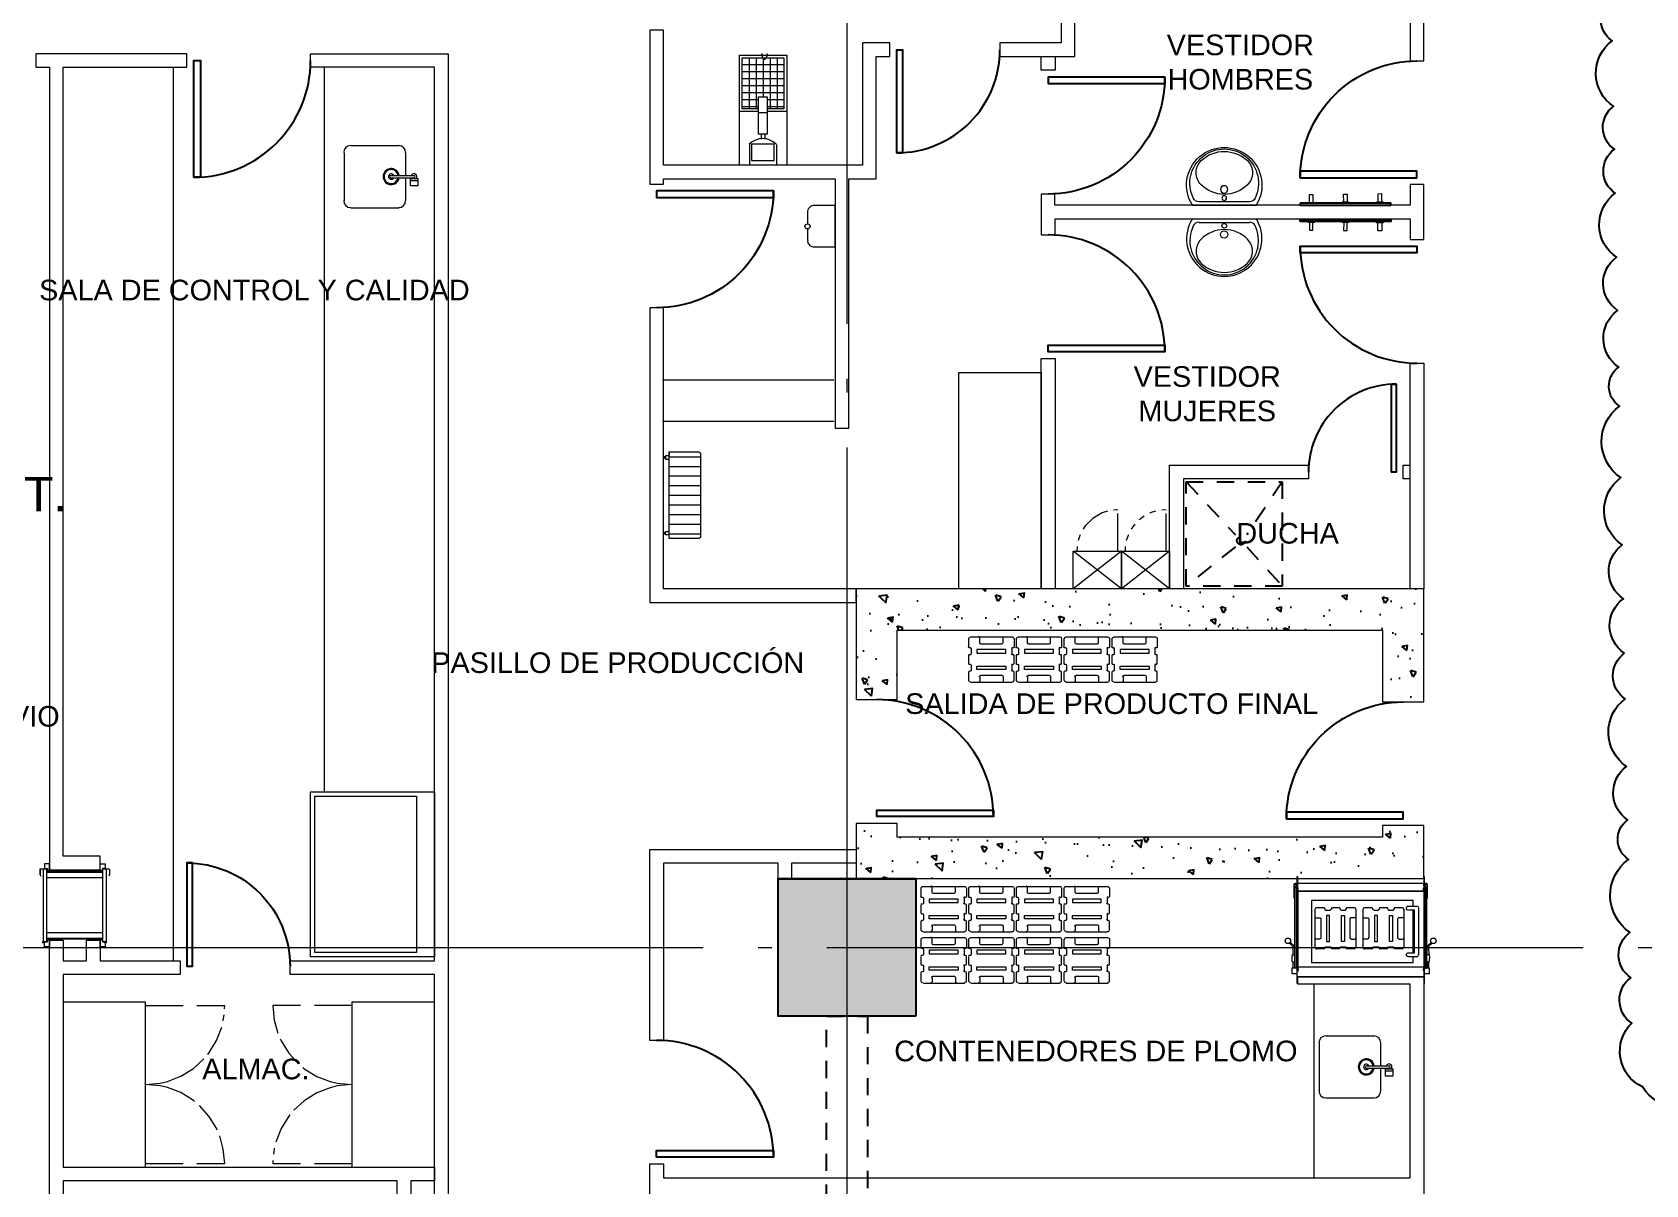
# Model space of a CAD drawing. Header units: metres. Extents: x -22 to 564, y 0 to 143.
# Drawn here: x 7.7 to 19.43, y 39.15 to 47.53 of the extents above; entities that cross this region are included whole.
import ezdxf
from ezdxf.xclip import XClip

# ---------------------------------------------------------------- set-up
doc = ezdxf.new("R2010")
doc.units = ezdxf.units.M
doc.header["$XCLIPFRAME"] = 2
for name, pattern in [('EJES630', [6.3, 5.5, -0.4, 0, -0.4]), ('XREF PB NEURO-ONCOLOGIA$0$HIDDEN2', [0.1875, 0.125, -0.0625]), ('XREF RADIOFARMACIA$0$CONJUNTO TLAHUAC$0$HIDDEN2', [0.1875, 0.125, -0.0625]), ('XREF RADIOFARMACIA$0$PDF_IMPORT', [1, 0.8, -0.2])]:
    doc.linetypes.add(name, pattern=pattern)
for name, color, linetype, lineweight in [('EJES', 11, 'EJES630', 0), ('XREF RADIOFARMACIA$0$Bunker', 6, 'Continuous', 18), ('XREF RADIOFARMACIA$0$MUROS DE TABLAROCA', 150, 'Continuous', 13)]:
    doc.layers.add(name, color=color, linetype=linetype, lineweight=lineweight)
for name, color, linetype in [('NIVELES', 9, 'Continuous'), ('TEXTO', 7, 'Continuous'), ('XREF  PB CONJ$0$PARQUE', 251, 'Continuous'), ('XREF PB NEURO-ONCOLOGIA$0$-CG-M-WALL', 7, 'Continuous'), ('XREF PB NEURO-ONCOLOGIA$0$COLUMNAS', 6, 'Continuous'), ('XREF PB NEURO-ONCOLOGIA$0$CONTRAVENTEOS', 6, 'XREF PB NEURO-ONCOLOGIA$0$HIDDEN2'), ('XREF RADIOFARMACIA$0$-CG-M-WALL', 7, 'Continuous'), ('XREF RADIOFARMACIA$0$CANCELES', 1, 'Continuous'), ('XREF RADIOFARMACIA$0$COLUMNAS', 6, 'Continuous'), ('XREF RADIOFARMACIA$0$MOBILIARIO', 161, 'Continuous'), ('XREF RADIOFARMACIA$0$Mobiliario Fijo', 40, 'Continuous'), ('XREF RADIOFARMACIA$0$NOVIDESA', 11, 'Continuous'), ('XREF RADIOFARMACIA$0$PROYECCIÓN', 8, 'XREF RADIOFARMACIA$0$CONJUNTO TLAHUAC$0$HIDDEN2'), ('XREF RADIOFARMACIA$0$PUERTAS', 253, 'Continuous')]:
    doc.layers.add(name, color=color, linetype=linetype)
doc.layers.get('Defpoints').off()
doc.styles.add('100 LOCALES 25', font='arial.ttf', dxfattribs={"height": 0.25})
doc.styles.add('NIVELES', font='arial.ttf', dxfattribs={"height": 0.25})
pattern_1 = [(50, (-2551.04923, -1720.762), (0.455461672, -0.039847714), [0.047625, -0.523875]), (355, (-2551.04923, -1720.762), (-0.088108554, 0.47764211), [0.0381, -0.41910146]), (100.451445, (-2551.01127, -1720.76533), (0.36735312, 0.43779438), [0.04047502, -0.44522561]), (46.1842, (-2551.0492, -1720.635), (0.6776976, -0.10510582), [0.0714375, -0.7858125]), (96.635558, (-2550.99275, -1720.6438), (0.59351034, 0.61856531), [0.06071256, -0.66783902]), (351.18415, (-2551.0492, -1720.635), (0.59351034, 0.61856531), [0.05714992, -0.62864933]), (21, (-2550.98573, -1720.66676), (0.37903598, -0.255662995), [0.047625, -0.523875]), (326, (-2550.98573, -1720.66676), (0.15450507, 0.460469915), [0.0381, -0.4191]), (71.451445, (-2550.95414, -1720.68807), (0.53354105, 0.20480692), [0.04047502, -0.445224844]), (37.5, (-2551.04923, -1720.76201), (0.007721508, 0.211387597), [0, -0.41402, 0, -0.42545, 0, -0.4206875]), (7.5, (-2551.04923, -1720.762), (0.167049156, 0.250451437), [0, -0.24257, 0, -0.404495, 0, -0.1603375]), (327.5, (-2551.19083, -1720.76201), (0.338976488, -0.01432186), [0, -0.15875, 0, -0.4953, 0, -0.657225]), (317.5, (-2551.25433, -1720.762), (0.370322953, 0.063566228), [0, -0.206375, 0, -0.32893, 0, -0.466725])]

# ---------------------------------------------------------------- blocks, each defined once
blk = doc.blocks.new('XREF PB NEURO-ONCOLOGIA$0$C-1')
at = {"layer": 'XREF PB NEURO-ONCOLOGIA$0$-CG-M-WALL', "true_color": 0x636466}
h = blk.add_hatch(color=251, dxfattribs=at)
h.dxf.hatch_style = 1
h.paths.add_polyline_path([(-0.5, -0.5), (-0.5, 0.5), (0.5, 0.5), (0.5, -0.5)])
blk.add_lwpolyline([(-0.5, -0.5), (-0.5, 0.5), (0.5, 0.5), (0.5, -0.5)], close=True)
blk = doc.blocks.new('XREF PB NEURO-ONCOLOGIA')
at = {"layer": 'XREF PB NEURO-ONCOLOGIA$0$CONTRAVENTEOS', "color": 3, "elevation": 0}
blk.add_lwpolyline([(1.052, 32.026), (6.902, 32.026), (6.902, 31.726), (1.052, 31.726)], close=True, dxfattribs=at)
at = {"layer": 'XREF PB NEURO-ONCOLOGIA$0$COLUMNAS'}
blk.add_blockref('XREF PB NEURO-ONCOLOGIA$0$C-1', (7.402, 31.876, 0), dxfattribs=at)
blk = doc.blocks.new('XREF  PB CONJ')
at = {"layer": 'XREF  PB CONJ$0$PARQUE', "true_color": 0x136734}
h = blk.add_hatch(dxfattribs=at)
h.set_pattern_fill('CROSS', color=116, scale=0.02, angle=90)
edge = h.paths.add_edge_path()
edge.add_line((3.588, 104.606), (1.694, 104.368))
edge.add_line((1.694, 104.368), (2.478, 17.608))
edge.add_line((2.478, 17.608), (97.731, 17.934))
edge.add_arc((97.725, 19.237), 1.303, 270.2752, 363.1006)
edge.add_line((99.026, 19.307), (96.476, 19.308))
edge.add_line((96.476, 19.308), (96.602, 20.224))
edge.add_line((96.602, 20.224), (62.413, 20.224))
edge.add_arc((58.633, 24.654), 5.823, 229.5247, 310.4753, ccw=False)
edge.add_line((54.853, 20.224), (26.253, 20.219))
edge.add_line((26.253, 20.219), (4.284, 20.03))
edge.add_line((4.284, 20.03), (4.055, 46.691))
edge.add_line((4.055, 46.691), (2.388, 46.691))
edge.add_line((2.388, 46.691), (2.388, 54.803))
edge.add_line((2.388, 54.803), (3.985, 54.803))
edge.add_line((3.985, 54.803), (3.746, 82.668))
edge.add_line((3.746, 82.668), (3.618, 95.256))
edge.add_line((3.618, 95.256), (3.588, 104.606))
blk = doc.blocks.new('NPT')
h = blk.add_hatch(color=256)
h.paths.add_polyline_path([(0, 0.124), (0, 0), (0.124, 0, 0.414214)])
h.paths.add_polyline_path([(0, 0), (-0.124, 0, 0.414214), (0, -0.124)])
for p, q in [((0, -0.233), (0, 0.233)), ((-0.233, 0), (0.233, 0))]:
    blk.add_line(p, q)
blk.add_circle((0, 0), 0.124)
at = {"style": 'NIVELES'}
for p in [(0.278, 0.028), (0.278, -0.288)]:
    blk.add_attdef('NIVEL', p, '', height=0.25, dxfattribs=at)
blk = doc.blocks.new('XREF RADIOFARMACIA$0$T2')
at = {"lineweight": 5}
for points in [[(2541.629, 1736.298), (2541.629, 1736.333), (2541.665, 1736.333), (2541.665, 1736.313), (2541.68, 1736.313), (2541.68, 1736.298)], [(2542.153, 1736.366), (2542.19, 1736.366)], [(2542.197, 1736.313), (2542.183, 1736.313), (2542.183, 1736.298), (2542.233, 1736.298), (2542.233, 1736.333), (2542.197, 1736.333)], [(2541.629, 1735.928), (2541.68, 1735.928), (2541.68, 1735.913), (2541.665, 1735.913), (2541.665, 1735.893), (2541.629, 1735.893)], [(2542.183, 1735.913), (2542.183, 1735.928), (2542.233, 1735.928), (2542.233, 1735.893), (2542.197, 1735.893), (2542.197, 1735.913)]]:
    blk.add_lwpolyline(points, close=True, dxfattribs=at)
for points in [[(2541.655, 1736.333), (2541.66, 1736.333)], [(2542.193, 1736.343), (2541.667, 1736.343), (2541.667, 1736.316), (2542.193, 1736.316), (2542.193, 1736.364)], [(2542.152, 1736.366), (2542.143, 1736.361)], [(2541.685, 1735.911), (2541.685, 1736.316)], [(2541.692, 1736.316), (2541.692, 1735.911)], [(2541.732, 1736.316), (2541.732, 1735.911)], [(2542.132, 1736.316), (2542.132, 1735.911)], [(2542.172, 1736.316), (2542.172, 1735.911)], [(2542.178, 1735.911), (2542.178, 1736.316)], [(2542.152, 1735.86), (2542.143, 1735.866)], [(2542.19, 1735.86), (2542.153, 1735.86)]]:
    blk.add_lwpolyline(points, dxfattribs=at)
blk.add_lwpolyline([(2542.193, 1735.864, -0.414215), (2542.193, 1735.862), (2542.193, 1735.911), (2541.667, 1735.911), (2541.667, 1735.884), (2542.193, 1735.884)], format="xyb", dxfattribs=at)
for centre in [(2541.662, 1736.341), (2541.662, 1735.89)]:
    blk.add_circle(centre, 0.00619, dxfattribs=at)
for centre, start, end in [((2542.154, 1736.366), 89.9998, 119.9986), ((2542.191, 1736.366), 359.9999, 90.0001), ((2542.154, 1735.864), 240.0014, 270.0002)]:
    blk.add_arc(centre, 0.00206, start, end, dxfattribs=at)
blk = doc.blocks.new('XREF RADIOFARMACIA$0$TARJA')
at = {"lineweight": 5}
for points in [[(2537.49, 1730.386), (2537.49, 1730.036)], [(2537.89, 1730.435), (2537.539, 1730.435)], [(2537.94, 1730.036), (2537.94, 1730.386)], [(2537.539, 1729.986), (2537.706, 1729.986)], [(2537.706, 1730.091), (2537.706, 1729.925)], [(2537.724, 1730.091), (2537.724, 1729.925)], [(2537.724, 1729.986), (2537.89, 1729.986)], [(2537.684, 1729.899), (2537.684, 1729.953)]]:
    blk.add_lwpolyline(points, dxfattribs=at)
blk.add_lwpolyline([(2537.648, 1729.953), (2537.702, 1729.953), (2537.702, 1729.899), (2537.648, 1729.899)], close=True, dxfattribs=at)
for centre, radius, start, end in [((2537.541, 1730.388), 0.0502, 90, 180), ((2537.892, 1730.388), 0.0502, 0, 90), ((2537.716, 1730.093), 0.0585, 278.7506, 261.2494), ((2537.716, 1730.093), 0.0516, 280.0855, 259.9145), ((2537.716, 1730.093), 0.0199, 296.7462, 243.2538), ((2537.716, 1730.093), 0.00894, 0, 180), ((2537.541, 1730.038), 0.0502, 180, 270), ((2537.892, 1730.038), 0.0502, 270, 360), ((2537.716, 1729.927), 0.0213, 115.543, 129.7924), ((2537.716, 1729.927), 0.0213, 230.2076, 64.4568), ((2537.716, 1729.927), 0.00894, 180, 360)]:
    blk.add_arc(centre, radius, start, end, dxfattribs=at)
blk = doc.blocks.new('XREF RADIOFARMACIA$0$CAMPANA DE EXTRACCION')
at = {"lineweight": 5}
for points in [[(2532.042, 1730.679), (2533.242, 1730.679), (2533.242, 1729.779), (2532.042, 1729.779)], [(2533.211, 1730.649), (2533.211, 1729.91), (2532.074, 1729.91), (2532.074, 1730.649)]]:
    blk.add_lwpolyline(points, close=True, dxfattribs=at)
blk = doc.blocks.new('XREF RADIOFARMACIA$0$SOLVENTES')
at = {"linetype": 'XREF RADIOFARMACIA$0$PDF_IMPORT', "lineweight": 5, "ltscale": 0.34116}
for points in [[(2530.537, 1730.379), (2530.537, 1730.954)], [(2531.687, 1730.379), (2531.687, 1730.954), (2531.581, 1730.944), (2531.486, 1730.918)]]:
    blk.add_lwpolyline(points, dxfattribs=at)
at = {"lineweight": 5}
for points in [[(2530.561, 1730.953), (2530.537, 1730.954)], [(2530.65, 1730.943), (2530.643, 1730.944), (2530.606, 1730.95)]]:
    blk.add_lwpolyline(points, dxfattribs=at)
at = {"linetype": 'XREF RADIOFARMACIA$0$PDF_IMPORT', "lineweight": 5, "ltscale": 0.336745}
blk.add_lwpolyline([(2530.892, 1730.83), (2530.884, 1730.838), (2530.793, 1730.894), (2530.694, 1730.932)], dxfattribs=at)
at = {"linetype": 'XREF RADIOFARMACIA$0$PDF_IMPORT', "lineweight": 5, "ltscale": 0.336269}
for points in [[(2531.445, 1730.9), (2531.43, 1730.894), (2531.341, 1730.838), (2531.265, 1730.77)], [(2531.236, 1730.735), (2531.228, 1730.726), (2531.171, 1730.635), (2531.134, 1730.537), (2531.122, 1730.485), (2531.112, 1730.379), (2531.103, 1730.485), (2531.09, 1730.537), (2531.052, 1730.635), (2530.995, 1730.726), (2530.926, 1730.801)]]:
    blk.add_lwpolyline(points, dxfattribs=at)
at = {"lineweight": 5}
blk.add_lwpolyline([(2530.512, 1729.779), (2531.712, 1729.779), (2531.712, 1730.379), (2530.512, 1730.379)], close=True, dxfattribs=at)
blk = doc.blocks.new('XREF RADIOFARMACIA$0$CONTENEDOR 1')
at = {"lineweight": 5}
for points in [[(2531.853, 1726.225, -0.414214), (2531.866, 1726.238), (2531.925, 1726.238)], [(2531.984, 1726.229, -0.414213), (2531.976, 1726.222), (2531.938, 1726.222, -0.414213), (2531.932, 1726.227), (2531.932, 1726.233, 0.414213), (2531.926, 1726.241)], [(2531.988, 1726.241, 0.414213), (2531.982, 1726.233), (2531.982, 1726.227)], [(2532.103, 1726.229, -0.414213), (2532.096, 1726.222), (2532.057, 1726.222, -0.414213), (2532.052, 1726.227), (2532.052, 1726.233, 0.414213), (2532.046, 1726.241)], [(2532.101, 1726.227), (2532.101, 1726.233, -0.414213), (2532.108, 1726.241)], [(2532.107, 1726.238), (2532.166, 1726.238, -0.414214), (2532.181, 1726.223), (2532.181, 1725.923, -0.414214), (2532.166, 1725.909), (2532.107, 1725.909, -0.414213), (2532.101, 1725.915), (2532.101, 1725.92)], [(2531.892, 1726.161, -0.414214), (2531.902, 1726.149), (2531.902, 1725.999, -0.414214), (2531.891, 1725.989), (2531.858, 1725.989, 0.414213), (2531.853, 1725.984)], [(2532.142, 1726.161, 0.414214), (2532.132, 1726.149), (2532.132, 1725.999, 0.414214), (2532.141, 1725.989), (2532.176, 1725.989, -0.414213), (2532.183, 1725.984)], [(2531.853, 1725.925, 0.414214), (2531.866, 1725.909), (2531.925, 1725.909, 0.414213), (2531.932, 1725.915), (2531.932, 1725.92, -0.414213), (2531.939, 1725.928)], [(2531.982, 1725.92), (2531.982, 1725.917, 0.414213), (2531.987, 1725.909), (2532.045, 1725.909, 0.414213), (2532.052, 1725.915), (2532.052, 1725.92, -0.414213), (2532.059, 1725.928)]]:
    blk.add_lwpolyline(points, format="xyb", dxfattribs=at)
for points in [[(2531.987, 1726.238), (2532.045, 1726.238)], [(2531.851, 1726.223), (2531.851, 1725.923)], [(2531.891, 1726.158), (2531.858, 1726.158)], [(2532.141, 1726.158), (2532.176, 1726.158)], [(2531.976, 1725.926), (2531.938, 1725.926)], [(2532.096, 1725.926), (2532.057, 1725.926)]]:
    blk.add_lwpolyline(points, dxfattribs=at)
for points in [[(2531.944, 1726.179), (2531.969, 1726.179), (2531.969, 1725.969), (2531.944, 1725.969)], [(2532.089, 1726.179), (2532.064, 1726.179), (2532.064, 1725.969), (2532.089, 1725.969)]]:
    blk.add_lwpolyline(points, close=True, dxfattribs=at)
for centre, start, end in [((2531.859, 1726.167), 180, 270), ((2532.177, 1726.167), 270, 360), ((2531.977, 1725.922), 0, 90), ((2532.097, 1725.922), 0, 90)]:
    blk.add_arc(centre, 0.00619, start, end, dxfattribs=at)
blk = doc.blocks.new('XREF RADIOFARMACIA$0$CONTENEDOR 2')
at = {"lineweight": 5}
for points in [[(2531.958, 1723.503), (2531.958, 1723.541), (2531.921, 1723.541), (2531.921, 1723.503)], [(2532.005, 1723.534), (2531.958, 1723.534)], [(2532.123, 1723.528), (2532.147, 1723.552)], [(2531.896, 1723.501), (2531.847, 1723.501), (2531.847, 1723.503), (2531.979, 1723.503), (2531.979, 1723.501), (2531.943, 1723.501), (2531.943, 1723.498)], [(2531.943, 1723.501), (2531.979, 1723.501), (2531.932, 1723.501), (2531.932, 1723.502)], [(2531.954, 1723.496), (2531.943, 1723.496), (2531.943, 1723.498), (2531.943, 1723.496), (2531.962, 1723.496)], [(2532.005, 1723.523), (2531.958, 1723.523)], [(2532.572, 1723.502), (2532.572, 1723.502)], [(2532.576, 1723.516), (2532.576, 1723.503)], [(2532.411, 1722.659), (2532.451, 1722.659), (2532.451, 1723.399), (2532.001, 1723.399), (2532.001, 1722.659), (2532.041, 1722.659)], [(2532.099, 1723.305), (2532.099, 1723.359)], [(2532.108, 1723.3), (2532.104, 1723.3)], [(2532.17, 1723.337), (2532.17, 1723.367)], [(2532.18, 1723.327), (2532.316, 1723.327)], [(2532.382, 1723.296), (2532.382, 1723.26)], [(2532.387, 1723.3), (2532.393, 1723.3)], [(2532.099, 1723.197), (2532.099, 1723.249)], [(2532.382, 1723.186), (2532.382, 1723.151)], [(2532.099, 1723.087), (2532.099, 1723.14)], [(2532.112, 1723.073), (2532.385, 1723.073)], [(2532.17, 1723.11), (2532.17, 1723.078)], [(2532.18, 1723.118), (2532.316, 1723.118)], [(2532.099, 1722.957), (2532.099, 1723.011)], [(2532.17, 1722.989), (2532.17, 1723.019)], [(2532.18, 1722.979), (2532.316, 1722.979)], [(2532.382, 1722.946), (2532.382, 1722.912)], [(2532.099, 1722.849), (2532.099, 1722.901)], [(2532.382, 1722.838), (2532.382, 1722.803)], [(2532.099, 1722.738), (2532.099, 1722.792)], [(2532.112, 1722.725), (2532.385, 1722.725)], [(2532.17, 1722.762), (2532.17, 1722.73)], [(2532.18, 1722.77), (2532.316, 1722.77)], [(2532.041, 1722.634), (2532.041, 1722.693)], [(2532.396, 1722.619), (2532.056, 1722.619)], [(2532.071, 1722.659), (2532.381, 1722.659)], [(2531.921, 1722.578), (2531.921, 1722.54), (2531.958, 1722.54), (2531.958, 1722.578)], [(2532.005, 1722.557), (2531.958, 1722.557)], [(2531.98, 1722.582), (2531.98, 1722.578), (2532.517, 1722.578), (2532.627, 1722.578), (2532.627, 1722.58), (2532.528, 1722.58)], [(2532.005, 1722.56), (2532.005, 1722.546)], [(2532.542, 1722.578), (2532.528, 1722.578), (2532.528, 1722.58), (2532.542, 1722.58), (2532.542, 1722.582), (2532.524, 1722.582), (2532.524, 1722.578)], [(2532.528, 1722.578), (2532.528, 1722.58), (2532.535, 1722.58)], [(2532.576, 1722.564), (2532.576, 1722.578), (2532.572, 1722.578)]]:
    blk.add_lwpolyline(points, dxfattribs=at)
for points in [[(2532.056, 1723.536, 0.414132), (2532.05, 1723.541), (2532.011, 1723.541, 0.414132), (2532.005, 1723.535), (2532.005, 1723.52)], [(2532.14, 1723.558), (2532.118, 1723.537, -0.198843), (2532.11, 1723.534), (2532.055, 1723.535), (2532.055, 1723.52)], [(2532.124, 1723.53, -0.198957), (2532.11, 1723.523), (2532.055, 1723.523)], [(2532.523, 1722.583, -0.414132), (2532.52, 1722.587), (2532.518, 1723.494), (2532.52, 1722.588, 0.414258), (2532.522, 1722.583), (2532.543, 1722.583), (2532.543, 1722.582), (2532.522, 1722.582), (2531.917, 1722.58), (2531.917, 1722.582), (2531.9, 1722.582, -0.414062), (2531.896, 1722.583), (2531.898, 1723.498), (2531.898, 1722.583, 0.414258), (2531.9, 1722.58)], [(2531.903, 1723.503, 0.414132), (2531.899, 1723.499, -0.414258), (2531.902, 1723.502), (2531.979, 1723.502)], [(2531.963, 1723.499, -0.414132), (2531.967, 1723.494, 0.414258), (2531.962, 1723.498), (2531.943, 1723.498), (2531.961, 1723.498)], [(2531.963, 1722.583, 0.414132), (2531.967, 1722.587), (2531.968, 1723.494), (2531.968, 1722.587, -0.414258), (2531.962, 1722.583), (2531.943, 1722.583), (2531.943, 1722.582), (2531.943, 1722.583), (2531.954, 1722.583)], [(2532.523, 1723.499, 0.414132), (2532.52, 1723.494, -0.414258), (2532.522, 1723.496), (2532.543, 1723.496), (2532.543, 1723.498), (2532.522, 1723.498), (2531.98, 1723.498), (2531.98, 1723.503), (2532.627, 1723.503), (2532.627, 1723.501), (2532.577, 1723.501)], [(2532.056, 1723.511, -0.414132), (2532.05, 1723.505), (2532.011, 1723.505, -0.414132), (2532.006, 1723.511)], [(2532.466, 1723.521, -0.414132), (2532.47, 1723.525), (2532.568, 1723.525, -0.999999), (2532.568, 1723.507), (2532.564, 1723.507, -0.19881), (2532.557, 1723.51), (2532.548, 1723.519), (2532.547, 1723.503)], [(2532.466, 1723.511, 0.414132), (2532.47, 1723.505), (2532.51, 1723.505, 0.414132), (2532.515, 1723.511)], [(2532.575, 1723.501), (2532.528, 1723.501), (2532.528, 1723.503), (2532.528, 1723.501), (2532.572, 1723.501, -0.414258), (2532.577, 1723.498), (2532.576, 1722.583), (2532.576, 1723.498, 0.414132), (2532.572, 1723.502), (2532.528, 1723.501), (2532.542, 1723.501), (2532.542, 1723.498), (2532.524, 1723.498), (2532.524, 1723.503)], [(2532.544, 1723.52), (2532.546, 1723.519, -0.198952), (2532.548, 1723.518)], [(2532.394, 1723.302, 0.414214), (2532.398, 1723.305), (2532.398, 1723.359, 0.414214), (2532.385, 1723.373), (2532.112, 1723.373, 0.414214), (2532.1, 1723.36)], [(2532.109, 1723.302, -0.414214), (2532.114, 1723.296), (2532.114, 1723.26, -0.414214), (2532.109, 1723.257)], [(2532.326, 1723.367), (2532.326, 1723.337, -0.414213), (2532.317, 1723.33)], [(2532.108, 1723.254), (2532.104, 1723.254, 0.414214), (2532.1, 1723.25)], [(2532.104, 1723.191), (2532.109, 1723.192, -0.414214), (2532.114, 1723.186), (2532.114, 1723.151, -0.414214), (2532.109, 1723.148)], [(2532.393, 1723.191), (2532.387, 1723.191, 0.414214), (2532.384, 1723.187)], [(2532.394, 1723.193, 0.414214), (2532.398, 1723.197), (2532.398, 1723.249, 0.414214), (2532.393, 1723.254), (2532.387, 1723.254)], [(2532.1, 1723.142, -0.414214), (2532.104, 1723.146), (2532.108, 1723.146)], [(2532.326, 1723.078), (2532.326, 1723.11, 0.414214), (2532.317, 1723.12)], [(2532.386, 1723.075, 0.414214), (2532.398, 1723.087), (2532.398, 1723.14, 0.414214), (2532.393, 1723.146), (2532.387, 1723.146)], [(2532.394, 1722.954, 0.414214), (2532.398, 1722.957), (2532.398, 1723.011, 0.414214), (2532.385, 1723.025), (2532.112, 1723.025, 0.414214), (2532.1, 1723.012)], [(2532.104, 1722.952), (2532.109, 1722.953, -0.414214), (2532.114, 1722.946), (2532.114, 1722.912, -0.414214), (2532.109, 1722.909)], [(2532.326, 1723.019), (2532.326, 1722.989, -0.414213), (2532.317, 1722.981)], [(2532.384, 1722.948, -0.414214), (2532.387, 1722.952), (2532.393, 1722.952)], [(2532.108, 1722.906), (2532.104, 1722.906, 0.414214), (2532.1, 1722.902)], [(2532.104, 1722.843), (2532.109, 1722.844, -0.414214), (2532.114, 1722.838), (2532.114, 1722.803, -0.414214), (2532.109, 1722.8)], [(2532.393, 1722.843), (2532.387, 1722.843, 0.414214), (2532.384, 1722.839)], [(2532.394, 1722.845, 0.414214), (2532.398, 1722.849), (2532.398, 1722.901, 0.414214), (2532.393, 1722.906), (2532.387, 1722.906)], [(2532.043, 1722.695, -1), (2532.071, 1722.693), (2532.071, 1722.649), (2532.381, 1722.649), (2532.381, 1722.693)], [(2532.1, 1722.794, -0.414214), (2532.104, 1722.798), (2532.108, 1722.798)], [(2532.326, 1722.73), (2532.326, 1722.762, 0.414214), (2532.317, 1722.772)], [(2532.382, 1722.695, -1), (2532.411, 1722.693), (2532.411, 1722.634, -0.414214), (2532.397, 1722.621)], [(2532.386, 1722.727, 0.414214), (2532.398, 1722.738), (2532.398, 1722.792, 0.414214), (2532.393, 1722.798), (2532.387, 1722.798)], [(2532.056, 1722.547, -0.414132), (2532.05, 1722.54), (2532.011, 1722.542, -0.414132), (2532.005, 1722.547), (2531.958, 1722.547)], [(2532.056, 1722.571, 0.414132), (2532.05, 1722.575), (2532.011, 1722.575, 0.414132), (2532.006, 1722.571)], [(2532.14, 1722.521), (2532.118, 1722.546, 0.198843), (2532.11, 1722.547), (2532.055, 1722.546), (2532.055, 1722.56)], [(2532.055, 1722.557), (2532.11, 1722.558, -0.198957), (2532.123, 1722.551), (2532.147, 1722.528)], [(2532.547, 1722.578), (2532.548, 1722.562), (2532.557, 1722.571, -0.19881), (2532.564, 1722.573), (2532.568, 1722.573, -0.999999), (2532.568, 1722.556), (2532.47, 1722.556, -0.414132), (2532.466, 1722.56)], [(2532.466, 1722.571, -0.414132), (2532.47, 1722.575), (2532.51, 1722.575, -0.414132), (2532.515, 1722.571)], [(2532.557, 1722.58), (2532.557, 1722.582), (2532.575, 1722.582, 0.414258), (2532.579, 1722.584, -0.414062), (2532.575, 1722.582)]]:
    blk.add_lwpolyline(points, format="xyb", dxfattribs=at)
for points in [[(2532.546, 1723.519), (2532.546, 1723.512), (2532.544, 1723.51), (2531.961, 1723.51), (2531.96, 1723.512), (2531.96, 1723.519), (2531.961, 1723.52), (2532.544, 1723.52)], [(2532.152, 1723.289), (2532.152, 1723.267), (2532.343, 1723.267), (2532.343, 1723.289)], [(2532.152, 1723.158), (2532.152, 1723.18), (2532.343, 1723.18), (2532.343, 1723.158)], [(2532.152, 1722.941), (2532.152, 1722.919), (2532.343, 1722.919), (2532.343, 1722.941)], [(2532.152, 1722.809), (2532.152, 1722.832), (2532.343, 1722.832), (2532.343, 1722.809)], [(2531.847, 1722.58), (2531.979, 1722.58), (2531.979, 1722.578), (2531.979, 1722.58), (2531.979, 1722.578), (2531.847, 1722.578)], [(2532.546, 1722.561), (2532.546, 1722.569), (2532.544, 1722.571), (2531.961, 1722.571), (2531.96, 1722.569), (2531.96, 1722.561), (2531.961, 1722.56), (2532.544, 1722.56)]]:
    blk.add_lwpolyline(points, close=True, dxfattribs=at)
for centre, radius in [((2532.158, 1723.57), 0.0199), ((2532.568, 1723.516), 0.00344), ((2532.158, 1722.512), 0.0199), ((2532.568, 1722.564), 0.00344)]:
    blk.add_circle(centre, radius, dxfattribs=at)
for centre, radius, start, end in [((2532.105, 1723.307), 0.00481, 179.9999, 270.0001), ((2532.167, 1723.369), 0.00481, 359.9999, 90.0001), ((2532.181, 1723.338), 0.00894, 180, 270), ((2532.332, 1723.369), 0.00481, 89.9999, 180.0001), ((2532.389, 1723.297), 0.00481, 89.9999, 180.0001), ((2532.105, 1723.198), 0.00481, 179.9999, 270.0001), ((2532.389, 1723.261), 0.00481, 179.9999, 270.0001), ((2532.114, 1723.088), 0.0131, 180, 270), ((2532.167, 1723.08), 0.00481, 269.9999, 0.0001), ((2532.181, 1723.111), 0.00894, 90, 180), ((2532.332, 1723.08), 0.00481, 179.9999, 270.0001), ((2532.389, 1723.153), 0.00481, 179.9999, 270.0001), ((2532.105, 1722.959), 0.00481, 179.9999, 270.0001), ((2532.167, 1723.021), 0.00481, 359.9999, 90.0001), ((2532.181, 1722.99), 0.00894, 180, 270), ((2532.332, 1723.021), 0.00481, 89.9999, 180.0001), ((2532.105, 1722.85), 0.00481, 179.9999, 270.0001), ((2532.389, 1722.913), 0.00481, 179.9999, 270.0001), ((2532.114, 1722.74), 0.0131, 180, 270), ((2532.167, 1722.732), 0.00481, 269.9999, 0.0001), ((2532.181, 1722.763), 0.00894, 90, 180), ((2532.332, 1722.732), 0.00481, 179.9999, 270.0001), ((2532.389, 1722.805), 0.00481, 179.9999, 270.0001), ((2532.057, 1722.635), 0.0144, 180.0824, 269.7913), ((2532.545, 1722.566), 0.00481, 270.003, 315.0118)]:
    blk.add_arc(centre, radius, start, end, dxfattribs=at)
blk = doc.blocks.new('XREF RADIOFARMACIA$0$SANIT MUJERES')
at = {"lineweight": 5}
for points in [[(2534.718, 1724.431), (2534.992, 1724.78), (2534.718, 1725.131)], [(2534.992, 1724.431), (2534.718, 1724.78), (2534.992, 1725.131)], [(2535.025, 1725.103), (2534.992, 1725.106)], [(2535.111, 1725.08), (2535.107, 1725.083), (2535.07, 1725.095), (2535.069, 1725.095)], [(2535.292, 1724.806), (2535.29, 1724.839)], [(2535.025, 1724.754), (2534.992, 1724.755)], [(2535.111, 1724.73), (2535.107, 1724.733), (2535.07, 1724.746), (2535.069, 1724.746)], [(2535.187, 1724.682), (2535.175, 1724.693), (2535.151, 1724.71)], [(2535.246, 1724.615), (2535.23, 1724.638), (2535.219, 1724.651)], [(2535.282, 1724.532), (2535.282, 1724.534), (2535.27, 1724.571), (2535.267, 1724.575)], [(2535.292, 1724.455), (2535.29, 1724.488)]]:
    blk.add_lwpolyline(points, dxfattribs=at)
for points in [[(2534.992, 1725.131), (2534.992, 1724.78), (2534.718, 1724.78), (2534.718, 1725.131)], [(2534.992, 1724.78), (2534.992, 1724.431), (2534.718, 1724.431), (2534.718, 1724.78)]]:
    blk.add_lwpolyline(points, close=True, dxfattribs=at)
at = {"linetype": 'XREF RADIOFARMACIA$0$PDF_IMPORT', "lineweight": 5, "ltscale": 0.29423}
blk.add_lwpolyline([(2535.282, 1724.883), (2535.27, 1724.92), (2535.23, 1724.988), (2535.175, 1725.044), (2535.151, 1725.059)], dxfattribs=at)
at = {"linetype": 'XREF RADIOFARMACIA$0$PDF_IMPORT', "lineweight": 5, "ltscale": 0.34116}
for points in [[(2534.992, 1724.806), (2535.292, 1724.806)], [(2534.992, 1724.455), (2535.292, 1724.455)]]:
    blk.add_lwpolyline(points, dxfattribs=at)
blk = doc.blocks.new('XREF RADIOFARMACIA$0$PASO POR ENCIMA')
at = {"lineweight": 5}
for points in [[(2535.118, 1728.097), (2535.118, 1728.112), (2535.128, 1728.112), (2535.128, 1728.097)], [(2535.679, 1728.097), (2535.679, 1728.112), (2535.67, 1728.112), (2535.67, 1728.097)], [(2535.084, 1727.86), (2535.084, 1728.072), (2535.714, 1728.072), (2535.714, 1727.86)], [(2535.11, 1728.072), (2535.11, 1728.097), (2535.135, 1728.097), (2535.135, 1728.072)], [(2535.118, 1728.072), (2535.118, 1727.842)], [(2535.188, 1728.072), (2535.188, 1727.842)], [(2535.259, 1728.072), (2535.259, 1727.842)], [(2535.329, 1728.072), (2535.329, 1727.842)], [(2535.399, 1728.072), (2535.399, 1727.842)], [(2535.469, 1728.072), (2535.469, 1727.842)], [(2535.539, 1728.072), (2535.539, 1727.842)], [(2535.608, 1728.072), (2535.608, 1727.842)], [(2535.686, 1728.072), (2535.686, 1728.097), (2535.662, 1728.097), (2535.662, 1728.072)], [(2535.678, 1728.072), (2535.678, 1727.842)], [(2535.714, 1728.072), (2535.689, 1728.072)]]:
    blk.add_lwpolyline(points, dxfattribs=at)
blk.add_lwpolyline([(2535.716, 1727.862, -0.414213), (2535.696, 1727.842), (2535.102, 1727.842, -0.414213), (2535.084, 1727.862)], format="xyb", dxfattribs=at)
blk = doc.blocks.new('XREF RADIOFARMACIA$0$B3')
at = {"lineweight": 5}
for points in [[(2537.161, 1734.828), (2537.011, 1734.828), (2537.011, 1734.528), (2537.161, 1734.528)], [(2537.211, 1734.697), (2537.211, 1734.778)], [(2537.211, 1734.579), (2537.211, 1734.66)]]:
    blk.add_lwpolyline(points, dxfattribs=at)
blk.add_circle((2537.212, 1734.68), 0.0186, dxfattribs=at)
for centre, radius, start, end in [((2537.167, 1734.785), 0.0436, 351.6207, 98.3793), ((2537.164, 1734.575), 0.047, 266.7607, 4.809)]:
    blk.add_arc(centre, radius, start, end, dxfattribs=at)
blk = doc.blocks.new('XREF RADIOFARMACIA$0$LAVABO')
at = {"lineweight": 5}
blk.add_lwpolyline([(2537.385, 1724.216, 0.307434), (2537.357, 1724.259, 1.588254), (2537.36, 1723.809, 0.286257), (2537.385, 1723.849)], format="xyb", dxfattribs=at)
blk.add_lwpolyline([(2537.261, 1723.864, 0.414494), (2537.261, 1724.202, 0.41486), (2537.085, 1724.2, 0.395411), (2537.086, 1723.864, 0.41486)], format="xyb", close=True, dxfattribs=at)
for points in [[(2537.41, 1724.263), (2537.41, 1723.799)], [(2537.383, 1724.215), (2537.383, 1723.847)]]:
    blk.add_lwpolyline(points, dxfattribs=at)
for centre, radius in [((2537.295, 1724.033), 0.0268), ((2537.358, 1724.033), 0.0172)]:
    blk.add_circle(centre, radius, dxfattribs=at)
blk.add_arc((2537.264, 1724.033), 0.274, 57.6288, 302.3712, dxfattribs=at)
blk = doc.blocks.new('XREF RADIOFARMACIA$0$GANCHO')
at = {"lineweight": 5}
for points in [[(2537.391, 1723.414), (2537.333, 1723.414), (2537.333, 1723.389), (2537.391, 1723.388)], [(2537.396, 1723.426), (2537.391, 1723.426), (2537.391, 1723.375), (2537.396, 1723.375)], [(2537.394, 1723.126), (2537.388, 1723.126), (2537.389, 1723.176), (2537.394, 1723.176)], [(2537.389, 1723.164), (2537.33, 1723.165), (2537.33, 1723.139), (2537.389, 1723.139)], [(2537.387, 1722.888), (2537.328, 1722.888), (2537.329, 1722.915), (2537.387, 1722.915)], [(2537.392, 1722.876), (2537.387, 1722.876), (2537.387, 1722.926), (2537.392, 1722.926)]]:
    blk.add_lwpolyline(points, dxfattribs=at)
blk.add_lwpolyline([(2537.396, 1723.481), (2537.41, 1723.481), (2537.41, 1722.821), (2537.396, 1722.821)], close=True)
blk = doc.blocks.new('XREF RADIOFARMACIA$0$DESCONTA')
at = {"lineweight": 5}
for points in [[(2538.6, 1727.56), (2538.6, 1727.216), (2537.799, 1727.216), (2537.799, 1727.56)], [(2537.952, 1727.471), (2537.832, 1727.471), (2537.832, 1727.306), (2537.952, 1727.306)], [(2538.295, 1727.42), (2538.295, 1727.357), (2538.024, 1727.357), (2538.024, 1727.42)]]:
    blk.add_lwpolyline(points, close=True, dxfattribs=at)
for points in [[(2538.189, 1727.42), (2538.189, 1727.56)], [(2538.209, 1727.42), (2538.209, 1727.541), (2538.579, 1727.541), (2538.579, 1727.236), (2538.209, 1727.236), (2538.209, 1727.357)], [(2538.223, 1727.42), (2538.223, 1727.541)], [(2538.274, 1727.42), (2538.274, 1727.541)], [(2538.325, 1727.236), (2538.325, 1727.541)], [(2538.376, 1727.236), (2538.376, 1727.541)], [(2538.427, 1727.236), (2538.427, 1727.541)], [(2538.478, 1727.236), (2538.478, 1727.541)], [(2538.528, 1727.236), (2538.528, 1727.541)], [(2537.949, 1727.486), (2537.799, 1727.486)], [(2538.182, 1727.42), (2538.182, 1727.357)], [(2538.579, 1727.49), (2538.209, 1727.49)], [(2538.579, 1727.439), (2538.209, 1727.439)], [(2537.949, 1727.291), (2537.799, 1727.291)], [(2538.024, 1727.401), (2537.989, 1727.401)], [(2538.024, 1727.375), (2537.989, 1727.375)], [(2538.189, 1727.216), (2538.189, 1727.357)], [(2538.579, 1727.337), (2538.209, 1727.337)], [(2538.579, 1727.286), (2538.209, 1727.286)], [(2538.223, 1727.236), (2538.223, 1727.357)], [(2538.274, 1727.236), (2538.274, 1727.357)], [(2538.579, 1727.388), (2538.295, 1727.388)], [(2538.608, 1727.395), (2538.608, 1727.397), (2538.607, 1727.398), (2538.606, 1727.398), (2538.604, 1727.398), (2538.604, 1727.399), (2538.603, 1727.399), (2538.601, 1727.399), (2538.601, 1727.398), (2538.6, 1727.398), (2538.599, 1727.398), (2538.597, 1727.398), (2538.596, 1727.397), (2538.595, 1727.397), (2538.593, 1727.395), (2538.592, 1727.395), (2538.59, 1727.394), (2538.589, 1727.394), (2538.588, 1727.394), (2538.588, 1727.392), (2538.586, 1727.392), (2538.585, 1727.391), (2538.584, 1727.391), (2538.582, 1727.391), (2538.582, 1727.39), (2538.581, 1727.39), (2538.579, 1727.39), (2538.578, 1727.388), (2538.577, 1727.388), (2538.577, 1727.387), (2538.575, 1727.387), (2538.574, 1727.387), (2538.574, 1727.386), (2538.573, 1727.386), (2538.571, 1727.386), (2538.571, 1727.384), (2538.57, 1727.384), (2538.57, 1727.383), (2538.57, 1727.381), (2538.57, 1727.38), (2538.57, 1727.379), (2538.57, 1727.377), (2538.57, 1727.376), (2538.57, 1727.375), (2538.57, 1727.373), (2538.57, 1727.372), (2538.571, 1727.372), (2538.573, 1727.37), (2538.574, 1727.37), (2538.575, 1727.369), (2538.577, 1727.368), (2538.578, 1727.368), (2538.579, 1727.366), (2538.581, 1727.366), (2538.582, 1727.365), (2538.585, 1727.364), (2538.586, 1727.362), (2538.588, 1727.362), (2538.589, 1727.361), (2538.592, 1727.359), (2538.593, 1727.359), (2538.595, 1727.358), (2538.596, 1727.358), (2538.597, 1727.357), (2538.599, 1727.357), (2538.6, 1727.355), (2538.601, 1727.355), (2538.603, 1727.355), (2538.604, 1727.355), (2538.606, 1727.355), (2538.607, 1727.357), (2538.608, 1727.357)]]:
    blk.add_lwpolyline(points, dxfattribs=at)
blk.add_arc((2537.852, 1727.39), 0.14, 315.3241, 44.6759, dxfattribs=at)
blk = doc.blocks.new('XREF RADIOFARMACIA$0$C-1')
at = {"layer": 'XREF RADIOFARMACIA$0$-CG-M-WALL', "true_color": 0x636466}
h = blk.add_hatch(color=251, dxfattribs=at)
h.dxf.hatch_style = 1
h.paths.add_polyline_path([(-0.5, -0.5), (-0.5, 0.5), (0.5, 0.5), (0.5, -0.5)])
blk.add_lwpolyline([(-0.5, -0.5), (-0.5, 0.5), (0.5, 0.5), (0.5, -0.5)], close=True)
blk = doc.blocks.new('XREF RADIOFARMACIA$0$GG')
at = {"layer": 'XREF RADIOFARMACIA$0$COLUMNAS'}
blk.add_blockref('XREF RADIOFARMACIA$0$C-1', (40.973, 0.203, 0), dxfattribs=at)
blk = doc.blocks.new('XREF RADIOFARMACIA')
at = {"layer": 'XREF RADIOFARMACIA$0$NOVIDESA'}
h = blk.add_hatch(dxfattribs=at)
h.set_pattern_fill('AR-CONC', color=1, scale=0.0025)
h.set_pattern_definition(pattern_1)
h.paths.add_polyline_path([(8.202, 1.82), (8.586, 1.82), (8.586, 2.12), (8.505, 2.12), (8.502, 2.12), (8.502, 5.65), (8.602, 5.65), (8.602, 5.949), (8.202, 5.949)])
h = blk.add_hatch(dxfattribs=at)
h.set_pattern_fill('AR-CONC', color=1, scale=0.0025)
h.set_pattern_definition(pattern_1)
h.paths.add_polyline_path([(9.485, 1.82), (10.308, 1.82), (10.308, 5.949), (9.502, 5.949), (9.502, 5.65), (10.007, 5.65), (10.007, 2.12), (9.485, 2.12)])
at = {"layer": 'XREF RADIOFARMACIA$0$Bunker'}
for points in [[(8.202, 1.82), (8.586, 1.82), (8.586, 2.12), (8.505, 2.12), (8.502, 2.12), (8.502, 5.65), (8.602, 5.65), (8.602, 5.949), (8.202, 5.949), (8.202, 1.82)], [(9.485, 1.82), (10.308, 1.82), (10.308, 5.949), (9.502, 5.949), (9.502, 5.65), (10.007, 5.65), (10.007, 2.12), (9.485, 2.12), (9.485, 1.82)]]:
    blk.add_lwpolyline(points, dxfattribs=at)
at = {"layer": 'XREF RADIOFARMACIA$0$CANCELES'}
blk.add_lwpolyline([(11.797, 2.02), (11.157, 2.02), (11.157, 2.055), (11.797, 2.055), (11.797, 2.02, 0.414214), (11.157, 2.659)], format="xyb", dxfattribs=at)
at = {"layer": 'XREF RADIOFARMACIA$0$Mobiliario Fijo', "lineweight": 5}
for points in [[(14.101, 10.917), (7.602, 10.917)], [(14.101, 9.818), (8.832, 9.818)], [(11.528, 7.358), (11.528, 6.11)], [(11.828, 7.358), (11.828, 6.11)], [(7.434, 2.619), (6.024, 2.619)]]:
    blk.add_lwpolyline(points, dxfattribs=at)
blk.add_lwpolyline([(10.308, 5.202), (11.882, 5.202), (11.882, 4.603), (10.308, 4.603)], close=True, dxfattribs=at)
at = {"layer": 'XREF RADIOFARMACIA$0$MUROS DE TABLAROCA'}
for points in [[(4.119, 11.817), (7.752, 11.817), (7.752, 11.716), (7.602, 11.716), (7.602, 11.547), (7.752, 11.547), (7.752, 11.447), (7.602, 11.447), (7.602, 10.867), (7.502, 10.867), (7.502, 11.716), (6.103, 11.716), (6.103, 9.017), (6.002, 9.017), (6.002, 9.017), (6.002, 9.188), (5.852, 9.188)], [(5.852, 9.287), (6.002, 9.287), (6.002, 11.716), (3.229, 11.716)], [(3.229, 7.45), (6.125, 7.45), (6.125, 7.35), (6.024, 7.35), (6.024, 1.919), (7.434, 1.919), (7.434, 2.737), (7.485, 2.737), (7.485, 1.82), (5.351, 1.82)], [(14.2, 10.817), (14.2, 11.917), (14.101, 11.917), (14.101, 11.817), (8.264, 11.817), (8.264, 11.447), (8.364, 11.447), (8.364, 11.716), (14.101, 11.716), (14.101, 10.817), (14.2, 10.817)], [(5.852, 8.917), (5.852, 9.017), (7.502, 9.017), (7.502, 10.067), (7.602, 10.067), (7.602, 9.017), (14.101, 9.017), (14.101, 9.917), (14.2, 9.917), (14.2, 8.917), (5.852, 8.917)], [(7.024, 7.45), (8.412, 7.45), (8.412, 5.949), (8.312, 5.949), (8.312, 6.419), (8.2, 6.419), (8.2, 6.515), (8.312, 6.515), (8.312, 7.35), (7.024, 7.35), (7.024, 7.45)], [(10.208, 5.949), (10.308, 5.949), (10.308, 7.35), (12.352, 7.35), (12.352, 7.45), (10.208, 7.45), (10.208, 5.949)], [(13.252, 7.45), (13.252, 7.35), (13.29, 7.35), (13.29, 6.102), (11.477, 6.102), (11.477, 6.003), (13.29, 6.003), (13.29, 5.802), (14.179, 5.802), (14.179, 5.703), (14.28, 5.703), (14.28, 5.903), (13.389, 5.903), (13.389, 7.35), (14.37, 7.35), (14.37, 7.45), (13.252, 7.45)], [(12.849, 1.82), (13.248, 1.82), (13.248, 1.919), (13.098, 1.919), (13.098, 4.503), (13.179, 4.503), (13.179, 4.603), (12.882, 4.603), (12.882, 4.502), (13, 4.502), (13, 1.919), (12.849, 1.919), (12.849, 1.82)], [(14.179, 4.502), (14.08, 4.502), (14.08, 4.603), (14.179, 4.603)], [(10.308, 3.669), (11.201, 3.669), (11.208, 3.669), (11.208, 2.659), (11.107, 2.659), (11.107, 3.568), (10.308, 3.568), (10.308, 3.669)], [(11.107, 1.919), (11.107, 1.97), (11.208, 1.97), (11.208, 1.919)]]:
    blk.add_lwpolyline(points, dxfattribs=at)
for points in [[(16.2, 3.669), (16.2, 1.919), (14.147, 1.919), (14.147, 1.82), (16.2, 1.82), (16.2, 1.82), (16.3, 1.82), (16.3, 5.515), (16.2, 5.515), (16.2, 3.769), (15.401, 3.769), (15.401, 4.458), (14.28, 4.458), (14.28, 4.903), (14.179, 4.903), (14.179, 4.358), (15.3, 4.358), (15.3, 2.659), (15.401, 2.659), (15.401, 3.669)], [(10.308, 4.603), (11.982, 4.603), (11.982, 4.502), (10.308, 4.502)], [(10.308, 1.919), (11.949, 1.919), (11.949, 1.82), (10.308, 1.82)]]:
    blk.add_lwpolyline(points, close=True, dxfattribs=at)
at = {"layer": 'XREF RADIOFARMACIA$0$PROYECCIÓN'}
blk.add_lwpolyline([(11.087, 2.849), (10.327, 2.849), (10.327, 3.549), (11.087, 3.549)], close=True, dxfattribs=at)
for points in [[(10.613, 3.19), (10.327, 3.549)], [(11.087, 3.549), (10.701, 3.19)], [(10.613, 3.107), (10.327, 2.849)], [(11.087, 2.849), (10.701, 3.107)]]:
    blk.add_lwpolyline(points, dxfattribs=at)
blk.add_circle((10.658, 3.149), 0.0296, dxfattribs=at)
at = {"layer": 'XREF RADIOFARMACIA$0$PUERTAS'}
for points in [[(8.314, 10.817), (7.564, 10.817), (7.564, 10.776), (8.314, 10.776), (8.314, 10.817, -0.414214), (7.564, 10.067)], [(13.301, 10.767), (14.15, 10.767), (14.15, 10.719), (13.301, 10.719), (13.301, 10.767, 0.414214), (14.15, 9.917)], [(6.175, 6.55), (6.175, 7.4), (6.222, 7.4), (6.222, 6.55), (6.175, 6.55, 0.414214), (7.024, 7.4)], [(13.202, 6.55), (13.202, 7.4), (13.155, 7.4), (13.155, 6.55), (13.202, 6.55, -0.414214), (12.352, 7.4)], [(8.652, 4.95), (8.652, 5.799), (8.699, 5.799), (8.699, 4.95), (8.652, 4.95, 0.414214), (9.502, 5.799)], [(13.479, 5.653), (14.229, 5.653), (14.229, 5.611), (13.479, 5.611), (13.479, 5.653, 0.414214), (14.229, 4.903)], [(12.032, 3.703), (12.032, 4.552), (12.079, 4.552), (12.079, 3.703), (12.032, 3.703, 0.414214), (12.882, 4.552)], [(14.029, 3.703), (14.029, 4.552), (13.982, 4.552), (13.982, 3.703), (14.029, 3.703, -0.414214), (13.179, 4.552)], [(8.636, 2.819), (8.636, 1.97), (8.683, 1.97), (8.683, 2.819), (8.636, 2.819, -0.414214), (9.485, 1.97)], [(12.799, 2.719), (12.799, 1.869), (12.752, 1.869), (12.752, 2.719), (12.799, 2.719, 0.414214), (11.949, 1.869)], [(13.298, 2.719), (13.298, 1.869), (13.345, 1.869), (13.345, 2.719), (13.298, 2.719, -0.414214), (14.147, 1.869)]]:
    blk.add_lwpolyline(points, format="xyb", dxfattribs=at)
blk.add_blockref('XREF RADIOFARMACIA$0$GG', (-33.272, 5.812, 0))
at = {"layer": 'XREF RADIOFARMACIA$0$MOBILIARIO'}
for name, p, rotation in [('XREF RADIOFARMACIA$0$SOLVENTES', (2537.815, 1741.496), 180), ('XREF RADIOFARMACIA$0$B3', (1747.624, -2530.909), 90)]:
    blk.add_blockref(name, p, dxfattribs=dict(at, rotation=rotation))
for name, p in [('XREF RADIOFARMACIA$0$SOLVENTES', (-2524.41, -1720.762)), ('XREF RADIOFARMACIA$0$PASO POR ENCIMA', (-2524.41, -1720.762)), ('XREF RADIOFARMACIA$0$CONTENEDOR 1', (-2524.41, -1720.762)), ('XREF RADIOFARMACIA$0$CONTENEDOR 1', (-2524.037, -1720.762)), ('XREF RADIOFARMACIA$0$CONTENEDOR 1', (-2524.41, -1721.109)), ('XREF RADIOFARMACIA$0$CONTENEDOR 1', (-2524.037, -1721.109)), ('XREF RADIOFARMACIA$0$CONTENEDOR 1', (-2522.223, -1721.109)), ('XREF RADIOFARMACIA$0$CONTENEDOR 1', (-2524.41, -1721.455)), ('XREF RADIOFARMACIA$0$CONTENEDOR 1', (-2524.037, -1721.455)), ('XREF RADIOFARMACIA$0$CONTENEDOR 1', (-2522.223, -1721.455)), ('XREF RADIOFARMACIA$0$CONTENEDOR 1', (-2524.41, -1721.803)), ('XREF RADIOFARMACIA$0$CONTENEDOR 1', (-2524.037, -1721.803)), ('XREF RADIOFARMACIA$0$CONTENEDOR 1', (-2522.223, -1721.803)), ('XREF RADIOFARMACIA$0$SANIT MUJERES', (-2524.41, -1720.762)), ('XREF RADIOFARMACIA$0$CONTENEDOR 1', (-2522.223, -1722.151)), ('XREF RADIOFARMACIA$0$CONTENEDOR 2', (-2524.41, -1720.762)), ('XREF RADIOFARMACIA$0$GANCHO', (-2524.417, -1720.762))]:
    blk.add_blockref(name, p, dxfattribs=at)
at = {"layer": 'XREF RADIOFARMACIA$0$MOBILIARIO', "xscale": -1}
blk.add_blockref('XREF RADIOFARMACIA$0$GANCHO', (2550.508, -1720.762), dxfattribs=at)
at = {"layer": 'XREF RADIOFARMACIA$0$Mobiliario Fijo'}
blk.add_blockref('XREF RADIOFARMACIA$0$T2', (-2533.924, -1724.481), dxfattribs=at)
at = {"layer": 'XREF RADIOFARMACIA$0$Mobiliario Fijo', "lineweight": 5}
for name, p in [('XREF RADIOFARMACIA$0$CAMPANA DE EXTRACCION', (-2524.41, -1720.762)), ('XREF RADIOFARMACIA$0$TARJA', (-2524.41, -1720.762)), ('XREF RADIOFARMACIA$0$DESCONTA', (-2524.41, -1720.762)), ('XREF RADIOFARMACIA$0$LAVABO', (-2524.41, -1720.762)), ('XREF RADIOFARMACIA$0$TARJA', (-2530.885, -1727.855))]:
    blk.add_blockref(name, p, dxfattribs=at)
at = {"layer": 'XREF RADIOFARMACIA$0$Mobiliario Fijo', "lineweight": 5, "xscale": -1}
blk.add_blockref('XREF RADIOFARMACIA$0$LAVABO', (2550.508, -1720.762), dxfattribs=at)

msp = doc.modelspace()

# ---------------------------------------------------------------- block references
at = {"rotation": 90}
msp.add_blockref('XREF PB NEURO-ONCOLOGIA', (45.501, 33.473), dxfattribs=at)

# ---------------------------------------------------------------- next in the draw order: block references
ref = msp.add_blockref('XREF  PB CONJ', (67.898, 28.71, 0), dxfattribs=dict(rotation=89.50849308405942))
XClip(ref).set_block_clipping_path([(-2.936402334, 82.9334608569), (21.1250270707, 82.9334608569), (21.1250270707, 49.0397586863), (26.6296707885, 49.0397586863), (26.6284018429, 17.4712422498), (-2.8531787476, 17.4341989701)])

# ---------------------------------------------------------------- next in the draw order: linework, layer by layer
at = {"color": 3}
msp.add_lwpolyline([(19.93, 39.836, -0.520567), (19.411, 39.86, -0.520567), (19.333, 40.325, -0.520567), (19.326, 40.655, -0.520567), (19.32, 40.985, -0.520567), (19.309, 41.515, -0.520567), (19.303, 41.803, -0.520567), (19.296, 42.191, -0.520567), (19.286, 42.683, -0.520567), (19.279, 43.015, -0.520567), (19.272, 43.411, -0.520567), (19.264, 43.803, -0.520567), (19.254, 44.292, -0.520567), (19.244, 44.812, -0.520567), (19.238, 45.096, -0.520567), (19.23, 45.508, -0.520567), (19.222, 45.895, -0.520567), (19.213, 46.36, -0.520567), (19.207, 46.68, -0.520567), (19.201, 46.992, -0.520567), (19.191, 47.468, -0.520567), (19.185, 47.785, -0.520567)], format="xyb", dxfattribs=at)
at = {"layer": 'EJES'}
for p, q in [((13.625, 32.61), (13.625, 59.05)), ((-5.721, 40.875), (52.742, 40.875))]:
    msp.add_line(p, q, dxfattribs=at)

# ---------------------------------------------------------------- next in the draw order: block references
at = {"layer": 'Defpoints', "rotation": 90}
msp.add_blockref('XREF RADIOFARMACIA', (19.64, 33.175, 0), dxfattribs=at)
at = {"layer": 'NIVELES'}
ref = msp.add_blockref('NPT', (4.827, 44.335), dxfattribs=at)
ref.add_attrib('NIVEL', 'N.P.T.=10.35', (5.105, 44.363), dxfattribs={"layer": '0', "height": 0.25, "style": 'NIVELES'})
ref.add_attrib('NIVEL', 'N.PL.=2.90/N.P.T.', (5.105, 44.047), dxfattribs={"layer": '0', "height": 0.25, "style": 'NIVELES'})

# ---------------------------------------------------------------- next in the draw order: texts
at = {"layer": 'TEXTO', "color": 0, "char_height": 0.15, "width": 3.08121, "attachment_point": 2, "style": '100 LOCALES 25'}
for s, insert in [('\\pxqc;VESTIDOR\\PHOMBRES', (16.486, 47.514, 0)), ('SALA DE CONTROL Y CALIDAD', (9.314, 45.731, 0.004)), ('\\pxqc;VESTIDOR\\PMUJERES', (16.245, 45.102)), ('DUCHA', (16.83, 43.962, 0)), ('\\pxqc;PASILLO DE PRODUCCIÓN', (11.957, 43.021)), ('SALIDA DE PRODUCTO FINAL', (15.55, 42.723, 0)), ('SALA DE ENBALAJE Y ENVIO', (6.436, 42.631, 0.004)), ('\\pxqc;CONTENEDORES DE PLOMO', (15.435, 40.197)), ('ALMAC.', (9.325, 40.066, 0))]:
    msp.add_mtext(s, dxfattribs=dict(at, insert=insert))

doc.saveas('drawing.dxf')
